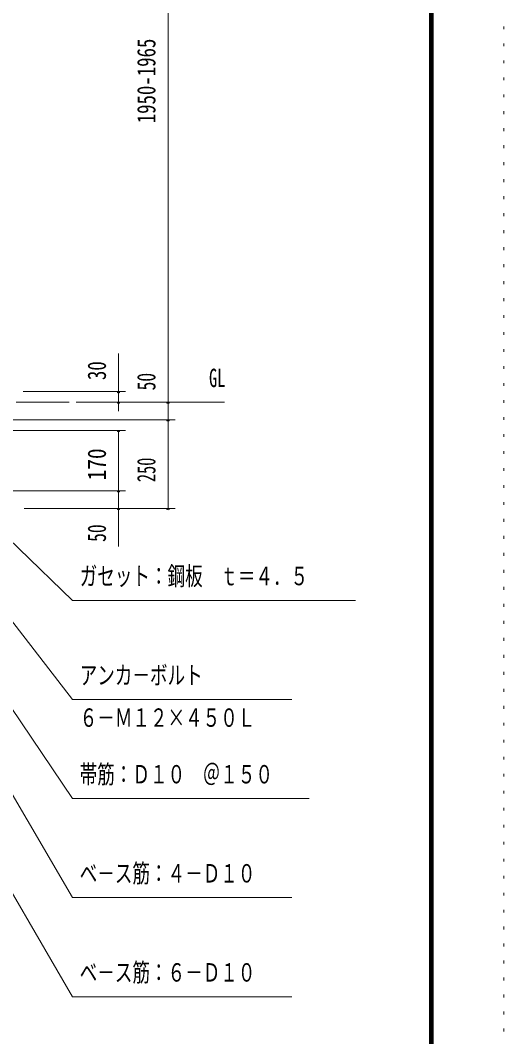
# Model space of a CAD drawing. Units: millimetres, scale not verified. Extents: x -25244 to 25244, y -10500 to 10500.
# Drawn here: x 21824 to 25244, y -3237 to 3943 of the extents above; entities that cross this region are included whole.
import ezdxf
from ezdxf.enums import TextEntityAlignment as Align

# ---------------------------------------------------------------- set-up
doc = ezdxf.new("R2010")
doc.units = ezdxf.units.MM
doc.header["$LTSCALE"] = 40
doc.linetypes.add('USER4', pattern=[3, 0.5, -2.5])
for name, color, linetype, lineweight in [('0-6_2-02BOLD', 7, 'Continuous', 18), ('0-A_2-52DIM', 3, 'Continuous', 18), ('0-C_F-F1PAPER', 5, 'Continuous', 18), ('0-D_F-E_J_ADD', 5, 'USER4', 18)]:
    doc.layers.add(name, color=color, linetype=linetype, lineweight=lineweight)
doc.styles.add('ＭＳ ゴシック', font='')
doc.styles.get('ＭＳ ゴシック').set_extended_font_data('MS Gothic')

msp = doc.modelspace()

# ---------------------------------------------------------------- linework, layer by layer
at = {"layer": '0-6_2-02BOLD'}
msp.add_line((21794.45, 1244.93), (22169.45, 1244.93), dxfattribs=at)
at = {"layer": '0-A_2-52DIM'}
for p, q in [((22869.46, 494.93), (22869.46, 6148.3)), ((22519.46, 1182.16), (22519.46, 1589.93)), ((22569.45, 1319.93), (21844.45, 1319.93)), ((22529.46, 1319.93), (22509.46, 1319.93)), ((22219.45, 1244.93), (23269.46, 1244.93)), ((22529.46, 1244.93), (22509.46, 1244.93)), ((22879.46, 1244.93), (22859.46, 1244.93)), ((21544.46, 1119.93), (22919.46, 1119.93)), ((22879.46, 1119.93), (22859.46, 1119.93)), ((20889.46, 1044.93), (22569.45, 1044.93)), ((22529.46, 1044.93), (22509.46, 1044.93)), ((22519.46, 1044.93), (22519.46, 224.93)), ((20889.46, 619.93), (22569.45, 619.93)), ((22529.46, 619.93), (22509.46, 619.93)), ((22919.46, 494.93), (21852.07, 494.93)), ((22529.46, 494.93), (22509.46, 494.93)), ((22879.46, 494.93), (22859.46, 494.93))]:
    msp.add_line(p, q, dxfattribs=at)
for points in [[(21432.5, 578.62), (22194.46, -155.07), (24194.46, -155.07)], [(23744.46, -855.07), (22194.46, -855.07), (21377.83, 196.8)], [(21318.57, -261.96), (22194.46, -1555.07), (23866.99, -1555.07)], [(20827.62, -610.61), (22194.46, -2955.07), (23744.46, -2955.07)], [(23744.46, -2255.07), (22194.46, -2255.07), (21246.49, -636.55)]]:
    msp.add_lwpolyline(points, dxfattribs=at)
for centre in [(22519.46, 1319.93), (22519.46, 1244.93), (22869.46, 1244.93), (22869.46, 1119.93), (22519.46, 1044.93), (22519.46, 619.93), (22519.46, 494.93), (22869.46, 494.93)]:
    msp.add_arc(centre, 10, 180, 0, dxfattribs=at)
at = {"layer": '0-C_F-F1PAPER'}
for points in [[(24743.96, -10000), (-3956.04, -10000), (-3956.04, 10100), (24743.96, 10100)], [(24741.46, -9997.5), (-3953.54, -9997.5), (-3953.54, 10097.5), (24741.46, 10097.5)], [(24738.96, -9995), (24738.96, 10095), (-3951.04, 10095), (-3951.04, -9995)], [(24736.46, -9992.5), (-3948.54, -9992.5), (-3948.54, 10092.5), (24736.46, 10092.5)], [(24733.96, -9990), (24733.96, 10090), (-3946.04, 10090), (-3946.04, -9990)], [(24731.46, -9987.5), (-3943.54, -9987.5), (-3943.54, 10087.5), (24731.46, 10087.5)], [(24728.96, -9985), (24728.96, 10085), (-3941.04, 10085), (-3941.04, -9985)], [(24726.46, -9982.5), (-3938.54, -9982.5), (-3938.54, 10082.5), (24726.46, 10082.5)], [(24723.96, -9980), (-3936.04, -9980), (-3936.04, 10080), (24723.96, 10080)], [(24721.46, -9977.5), (-3933.54, -9977.5), (-3933.54, 10077.5), (24721.46, 10077.5)], [(24718.96, -9975), (24718.96, 10075), (-3931.04, 10075), (-3931.04, -9975)]]:
    msp.add_lwpolyline(points, close=True, dxfattribs=at)
at = {"layer": '0-D_F-E_J_ADD'}
msp.add_lwpolyline([(25243.96, -10500), (-4456.04, -10500), (-4456.04, 10500), (25243.96, 10500)], close=True, dxfattribs=at)

# ---------------------------------------------------------------- texts
at = {"layer": '0-A_2-52DIM', "color": 7, "style": 'ＭＳ ゴシック'}
for s, width, p in [('1950-1965', 0.75, (22819.46, 3215.58)), ('30', 0.75, (22469.45, 1401.62)), ('50', 0.7, (22819.45, 1328.21)), ('170', 0.85, (22469.45, 692.94)), ('250', 0.65, (22819.45, 680.6)), ('50', 0.7, (22469.45, 258.21))]:
    msp.add_text(s, height=130.2, rotation=90, dxfattribs=dict(at, width=width)).set_placement(p, align=Align.BOTTOM_LEFT)
for s, width, p in [('GL', 0.65, (23159.45, 1312.7)), ('ガセット：鋼板\u3000ｔ＝４．５', 0.7, (22244.46, -87.3)), ('アンカ－ボルト', 0.7, (22244.46, -787.3)), ('６－Ｍ１２×４５０Ｌ', 0.7, (22244.46, -1087.3)), ('帯筋：Ｄ１０\u3000＠１５０', 0.7, (22244.46, -1487.3)), ('ベ－ス筋：４－Ｄ１０', 0.7, (22244.46, -2187.31)), ('ベ－ス筋：６－Ｄ１０', 0.7, (22244.46, -2887.3))]:
    msp.add_text(s, height=130.2, dxfattribs=dict(at, width=width)).set_placement(p, align=Align.BOTTOM_LEFT)

doc.saveas('drawing.dxf')
